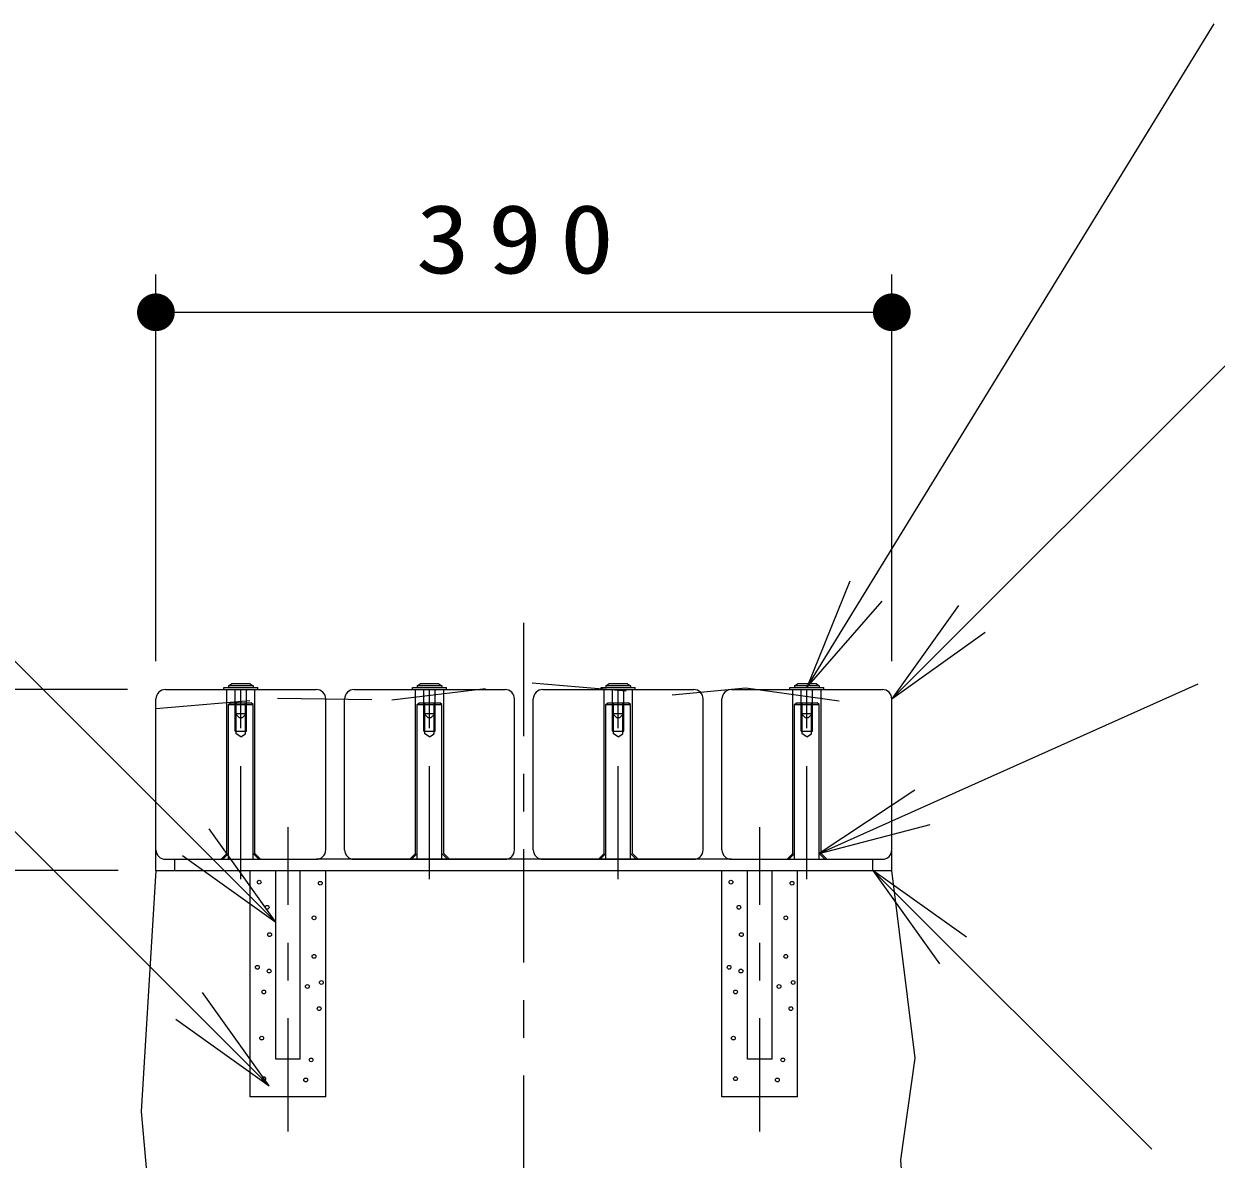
# Model space of a CAD drawing. Units: millimetres on the paper, scale 1:20. Extents: x -365 to 0, y 0 to 257.
# Drawn here: x -120.17 to -88.58, y 119.88 to 149.97 of the extents above; entities that cross this region are included whole.
import ezdxf

# ---------------------------------------------------------------- set-up
doc = ezdxf.new("R2010")
doc.units = ezdxf.units.MM
doc.linetypes.add('USER1', pattern=[4.5, 2.5, -2])
doc.linetypes.add('USER2', pattern=[6, 3, -1, 1, -1])
doc.layers.add('1_20', color=7, linetype='Continuous', lineweight=25)
doc.styles.add('ＭＳ ゴシック', font='')
doc.styles.get('ＭＳ ゴシック').set_extended_font_data('MS Gothic')

# ---------------------------------------------------------------- blocks, each defined once
blk = doc.blocks.new('filled_dot')
at = {"color": 0, "linetype": 'Continuous', "lineweight": -2, "const_width": 1.25}
blk.add_lwpolyline([(-0.625, 0, 1), (0.625, 0, 1)], format="xyb", close=True, dxfattribs=at)
blk = doc.blocks.new('open_arrow')
at = {"color": 0, "linetype": 'Continuous', "lineweight": -2}
blk.add_lwpolyline([(7.5, 1.25), (0, 0), (7.5, -1.25)], dxfattribs=at)

msp = doc.modelspace()

# ---------------------------------------------------------------- linework, layer by layer
at = {"layer": '1_20', "lineweight": 13}
for p, q in [((-99.421, 132.375), (-88.633, 149.971)), ((-113.496, 126.161), (-131.685, 144.349)), ((-116.671, 133.075), (-116.671, 143.325)), ((-97.171, 133.075), (-97.171, 143.325)), ((-116.671, 142.325), (-97.171, 142.325)), ((-97.171, 132.075), (-88.107, 141.139)), ((-113.671, 121.817), (-129.681, 137.826)), ((-99.096, 127.975), (-89.052, 132.475)), ((-117.421, 132.325), (-128.171, 132.325)), ((-117.671, 127.525), (-128.171, 127.525)), ((-114.171, 121.525), (-114.171, 127.525)), ((-113.496, 122.525), (-113.496, 127.525)), ((-112.846, 122.525), (-112.846, 127.525)), ((-112.171, 121.525), (-112.171, 127.525)), ((-101.671, 121.525), (-101.671, 127.525)), ((-100.996, 122.525), (-100.996, 127.525)), ((-100.346, 122.525), (-100.346, 127.525)), ((-99.671, 121.525), (-99.671, 127.525)), ((-97.671, 127.525), (-90.285, 120.139)), ((-112.846, 122.525), (-113.496, 122.525)), ((-100.346, 122.525), (-100.996, 122.525)), ((-112.171, 121.525), (-114.171, 121.525)), ((-99.671, 121.525), (-101.671, 121.525))]:
    msp.add_line(p, q, dxfattribs=at)
at = {"layer": '1_20', "linetype": 'USER2', "lineweight": 13}
for p, q in [((-106.921, 119.091), (-106.921, 134.729)), ((-114.421, 127.297), (-114.421, 132.963)), ((-109.421, 127.297), (-109.421, 132.963)), ((-104.421, 127.297), (-104.421, 132.963)), ((-99.421, 127.297), (-99.421, 132.963)), ((-113.171, 120.614), (-113.171, 128.681)), ((-100.671, 120.614), (-100.671, 128.681))]:
    msp.add_line(p, q, dxfattribs=at)
at = {"layer": '1_20', "color": 2}
for p, q in [((-114.746, 132.425), (-114.671, 132.475)), ((-114.096, 132.425), (-114.746, 132.425)), ((-114.746, 132.425), (-114.746, 132.375)), ((-114.171, 132.475), (-114.671, 132.475)), ((-114.171, 132.475), (-114.096, 132.425)), ((-114.096, 132.425), (-114.096, 132.375)), ((-109.746, 132.425), (-109.671, 132.475)), ((-109.096, 132.425), (-109.746, 132.425)), ((-109.746, 132.425), (-109.746, 132.375)), ((-109.171, 132.475), (-109.671, 132.475)), ((-109.171, 132.475), (-109.096, 132.425)), ((-109.096, 132.425), (-109.096, 132.375)), ((-104.746, 132.425), (-104.671, 132.475)), ((-104.096, 132.425), (-104.746, 132.425)), ((-104.746, 132.425), (-104.746, 132.375)), ((-104.171, 132.475), (-104.671, 132.475)), ((-104.171, 132.475), (-104.096, 132.425)), ((-104.096, 132.425), (-104.096, 132.375)), ((-99.746, 132.425), (-99.671, 132.475)), ((-99.096, 132.425), (-99.746, 132.425)), ((-99.746, 132.425), (-99.746, 132.375)), ((-99.171, 132.475), (-99.671, 132.475)), ((-99.171, 132.475), (-99.096, 132.425)), ((-99.096, 132.425), (-99.096, 132.375)), ((-114.871, 132.375), (-113.971, 132.375)), ((-114.596, 132.325), (-114.571, 132.3)), ((-114.571, 131.687), (-114.571, 132.3)), ((-114.246, 132.325), (-114.271, 132.3)), ((-114.271, 131.687), (-114.271, 132.3)), ((-109.871, 132.375), (-108.971, 132.375)), ((-109.596, 132.325), (-109.571, 132.3)), ((-109.571, 131.687), (-109.571, 132.3)), ((-109.246, 132.325), (-109.271, 132.3)), ((-109.271, 131.687), (-109.271, 132.3)), ((-104.871, 132.375), (-103.971, 132.375)), ((-104.596, 132.325), (-104.571, 132.3)), ((-104.571, 131.687), (-104.571, 132.3)), ((-104.246, 132.325), (-104.271, 132.3)), ((-104.271, 131.687), (-104.271, 132.3)), ((-99.871, 132.375), (-98.971, 132.375)), ((-99.596, 132.325), (-99.571, 132.3)), ((-99.571, 131.687), (-99.571, 132.3)), ((-99.246, 132.325), (-99.271, 132.3)), ((-99.271, 131.687), (-99.271, 132.3)), ((-114.746, 131.925), (-114.696, 131.975)), ((-114.746, 127.825), (-114.746, 131.925)), ((-114.696, 131.975), (-114.146, 131.975)), ((-114.096, 131.925), (-114.146, 131.975)), ((-114.096, 127.825), (-114.096, 131.925)), ((-109.746, 131.925), (-109.696, 131.975)), ((-109.746, 127.825), (-109.746, 131.925)), ((-109.696, 131.975), (-109.146, 131.975)), ((-109.096, 131.925), (-109.146, 131.975)), ((-109.096, 127.825), (-109.096, 131.925)), ((-104.746, 131.925), (-104.696, 131.975)), ((-104.746, 127.825), (-104.746, 131.925)), ((-104.696, 131.975), (-104.146, 131.975)), ((-104.096, 131.925), (-104.146, 131.975)), ((-104.096, 127.825), (-104.096, 131.925)), ((-99.746, 131.925), (-99.696, 131.975)), ((-99.746, 127.825), (-99.746, 131.925)), ((-99.696, 131.975), (-99.146, 131.975)), ((-99.096, 131.925), (-99.146, 131.975)), ((-99.096, 127.825), (-99.096, 131.925)), ((-114.571, 131.687), (-114.271, 131.687)), ((-114.571, 131.687), (-114.459, 131.575)), ((-114.384, 131.575), (-114.459, 131.575)), ((-114.384, 131.575), (-114.271, 131.687)), ((-109.571, 131.687), (-109.271, 131.687)), ((-109.571, 131.687), (-109.459, 131.575)), ((-109.384, 131.575), (-109.459, 131.575)), ((-109.384, 131.575), (-109.271, 131.687)), ((-104.571, 131.687), (-104.271, 131.687)), ((-104.571, 131.687), (-104.459, 131.575)), ((-104.384, 131.575), (-104.459, 131.575)), ((-104.384, 131.575), (-104.271, 131.687)), ((-99.571, 131.687), (-99.271, 131.687)), ((-99.571, 131.687), (-99.459, 131.575)), ((-99.384, 131.575), (-99.459, 131.575)), ((-99.384, 131.575), (-99.271, 131.687)), ((-114.746, 127.975), (-114.896, 127.825)), ((-114.096, 127.975), (-113.946, 127.825)), ((-109.746, 127.975), (-109.896, 127.825)), ((-109.096, 127.975), (-108.946, 127.825)), ((-104.746, 127.975), (-104.896, 127.825)), ((-104.096, 127.975), (-103.946, 127.825)), ((-99.746, 127.975), (-99.896, 127.825)), ((-99.096, 127.975), (-98.946, 127.825))]:
    msp.add_line(p, q, dxfattribs=at)
at = {"layer": '1_20', "color": 40}
for p, q in [((-116.671, 128.075), (-116.671, 132.075)), ((-116.421, 132.325), (-112.421, 132.325)), ((-112.171, 128.075), (-112.171, 132.075)), ((-111.671, 128.075), (-111.671, 132.075)), ((-111.421, 132.325), (-107.421, 132.325)), ((-107.171, 128.075), (-107.171, 132.075)), ((-106.671, 128.075), (-106.671, 132.075)), ((-106.421, 132.325), (-102.421, 132.325)), ((-102.171, 128.075), (-102.171, 132.075)), ((-101.671, 128.075), (-101.671, 132.075)), ((-101.421, 132.325), (-97.421, 132.325)), ((-97.171, 128.075), (-97.171, 132.075)), ((-116.421, 127.825), (-112.421, 127.825)), ((-111.421, 127.825), (-107.421, 127.825)), ((-106.421, 127.825), (-102.421, 127.825)), ((-101.421, 127.825), (-97.421, 127.825)), ((-116.671, 127.525), (-97.171, 127.525))]:
    msp.add_line(p, q, dxfattribs=at)
at = {"layer": '1_20', "color": 2, "lineweight": 13}
for p, q in [((-114.871, 132.325), (-114.871, 132.375)), ((-114.871, 132.325), (-113.971, 132.325)), ((-113.971, 132.325), (-113.971, 132.375)), ((-109.871, 132.325), (-109.871, 132.375)), ((-109.871, 132.325), (-108.971, 132.325)), ((-108.971, 132.325), (-108.971, 132.375)), ((-104.871, 132.325), (-104.871, 132.375)), ((-104.871, 132.325), (-103.971, 132.325)), ((-103.971, 132.325), (-103.971, 132.375)), ((-99.871, 132.325), (-99.871, 132.375)), ((-99.871, 132.325), (-98.971, 132.325)), ((-98.971, 132.325), (-98.971, 132.375)), ((-114.746, 131.925), (-114.096, 131.925)), ((-109.746, 131.925), (-109.096, 131.925)), ((-104.746, 131.925), (-104.096, 131.925)), ((-99.746, 131.925), (-99.096, 131.925))]:
    msp.add_line(p, q, dxfattribs=at)
at = {"layer": '1_20', "color": 190, "lineweight": 13}
for p, q in [((-114.796, 127.975), (-114.796, 132.325)), ((-114.046, 127.975), (-114.046, 132.325)), ((-109.796, 127.975), (-109.796, 132.325)), ((-109.046, 127.975), (-109.046, 132.325)), ((-104.796, 127.975), (-104.796, 132.325)), ((-104.046, 127.975), (-104.046, 132.325)), ((-99.796, 127.975), (-99.796, 132.325)), ((-99.046, 127.975), (-99.046, 132.325))]:
    msp.add_line(p, q, dxfattribs=at)
at = {"layer": '1_20'}
for p, q in [((-116.671, 127.525), (-116.671, 131.825)), ((-97.171, 127.525), (-97.171, 131.825)), ((-116.171, 127.525), (-116.171, 127.825)), ((-101.421, 127.825), (-112.421, 127.825)), ((-97.671, 127.525), (-97.671, 127.825))]:
    msp.add_line(p, q, dxfattribs=at)
at = {"layer": '1_20', "linetype": 'USER1', "lineweight": 13}
for p, q in [((-114.571, 131.225), (-114.571, 131.975)), ((-114.546, 131.147), (-114.546, 131.975)), ((-114.296, 131.147), (-114.296, 131.975)), ((-114.271, 131.225), (-114.271, 131.975)), ((-109.571, 131.225), (-109.571, 131.975)), ((-109.546, 131.147), (-109.546, 131.975)), ((-109.296, 131.147), (-109.296, 131.975)), ((-109.271, 131.225), (-109.271, 131.975)), ((-104.571, 131.225), (-104.571, 131.975)), ((-104.546, 131.147), (-104.546, 131.975)), ((-104.296, 131.147), (-104.296, 131.975)), ((-104.271, 131.225), (-104.271, 131.975)), ((-99.571, 131.225), (-99.571, 131.975)), ((-99.546, 131.147), (-99.546, 131.975)), ((-99.296, 131.147), (-99.296, 131.975)), ((-99.271, 131.225), (-99.271, 131.975)), ((-114.571, 131.225), (-114.271, 131.225)), ((-114.421, 131.075), (-114.546, 131.147)), ((-114.421, 131.075), (-114.296, 131.147)), ((-109.571, 131.225), (-109.271, 131.225)), ((-109.421, 131.075), (-109.546, 131.147)), ((-109.421, 131.075), (-109.296, 131.147)), ((-104.571, 131.225), (-104.271, 131.225)), ((-104.421, 131.075), (-104.546, 131.147)), ((-104.421, 131.075), (-104.296, 131.147)), ((-99.571, 131.225), (-99.271, 131.225)), ((-99.421, 131.075), (-99.546, 131.147)), ((-99.421, 131.075), (-99.296, 131.147))]:
    msp.add_line(p, q, dxfattribs=at)
at = {"layer": '1_20', "color": 190}
for p, q in [((-114.946, 127.825), (-114.796, 127.975)), ((-113.896, 127.825), (-114.046, 127.975)), ((-109.946, 127.825), (-109.796, 127.975)), ((-108.896, 127.825), (-109.046, 127.975)), ((-104.946, 127.825), (-104.796, 127.975)), ((-103.896, 127.825), (-104.046, 127.975)), ((-99.946, 127.825), (-99.796, 127.975)), ((-98.896, 127.825), (-99.046, 127.975))]:
    msp.add_line(p, q, dxfattribs=at)
at = {"layer": '1_20', "linetype": 'USER1', "lineweight": 13}
msp.add_lwpolyline([(-116.671, 131.825), (-113.45, 132.099), (-110.416, 132.054), (-106.702, 132.506), (-102.989, 132.189), (-101.041, 132.371), (-97.171, 131.825)], dxfattribs=at)
at = {"layer": '1_20'}
for points in [[(-116.671, 127.525), (-117.064, 121.137), (-116.902, 119.355), (-117.335, 114.763), (-116.671, 107.325)], [(-97.171, 107.325), (-96.928, 110.387), (-97.052, 111.924), (-96.678, 116.119), (-96.928, 119.856), (-96.554, 122.556), (-97.171, 127.525)]]:
    msp.add_lwpolyline(points, dxfattribs=at)
for centre in [(-113.934, 127.218), (-112.316, 127.19), (-101.434, 127.218), (-99.816, 127.19), (-113.723, 126.552), (-101.223, 126.552), (-112.481, 126.274), (-99.981, 126.274), (-113.658, 125.829), (-101.158, 125.829), (-112.481, 125.252), (-99.981, 125.252), (-113.983, 124.963), (-113.669, 124.863), (-101.483, 124.963), (-101.169, 124.863), (-112.659, 124.452), (-112.287, 124.56), (-100.159, 124.452), (-99.787, 124.56), (-113.814, 124.308), (-101.314, 124.308), (-112.345, 123.867), (-99.845, 123.867), (-113.869, 123.086), (-101.369, 123.086), (-112.559, 122.508), (-100.059, 122.508), (-113.814, 122.009), (-112.703, 121.975), (-101.314, 122.009), (-100.203, 121.975)]:
    msp.add_circle(centre, 0.05, dxfattribs=at)
at = {"layer": '1_20', "color": 40}
for centre, start, end in [((-116.421, 132.075), 90, 180), ((-112.421, 132.075), 0, 90), ((-111.421, 132.075), 90, 180), ((-107.421, 132.075), 0, 90), ((-106.421, 132.075), 90, 180), ((-102.421, 132.075), 0, 90), ((-101.421, 132.075), 90, 180), ((-97.421, 132.075), 0, 90), ((-116.421, 128.075), 180, 270), ((-112.421, 128.075), 270, 0), ((-111.421, 128.075), 180, 270), ((-107.421, 128.075), 270, 0), ((-106.421, 128.075), 180, 270), ((-102.421, 128.075), 270, 0), ((-101.421, 128.075), 180, 270), ((-97.421, 128.075), 270, 0)]:
    msp.add_arc(centre, 0.25, start, end, dxfattribs=at)

# ---------------------------------------------------------------- block references
at = {"layer": '1_20', "lineweight": 13, "xscale": 0.4, "yscale": 0.4}
msp.add_blockref('filled_dot', (-116.671, 142.325), dxfattribs=at)
for name, p, rotation in [('filled_dot', (-97.171, 142.325), 180), ('open_arrow', (-99.421, 132.375), 58.5), ('open_arrow', (-97.171, 132.075), 45), ('open_arrow', (-99.096, 127.975), 24.1), ('open_arrow', (-113.496, 126.161), 135), ('open_arrow', (-97.671, 127.525), 315), ('open_arrow', (-113.671, 121.817), 135)]:
    msp.add_blockref(name, p, dxfattribs=dict(at, rotation=rotation))

# ---------------------------------------------------------------- texts
at = {"layer": '1_20', "insert": (-106.921, 143.325), "char_height": 1.833, "attachment_point": 8, "style": 'ＭＳ ゴシック'}
msp.add_mtext('\\T1.33;\\W1.15;390', dxfattribs=at)

doc.saveas('drawing.dxf')
